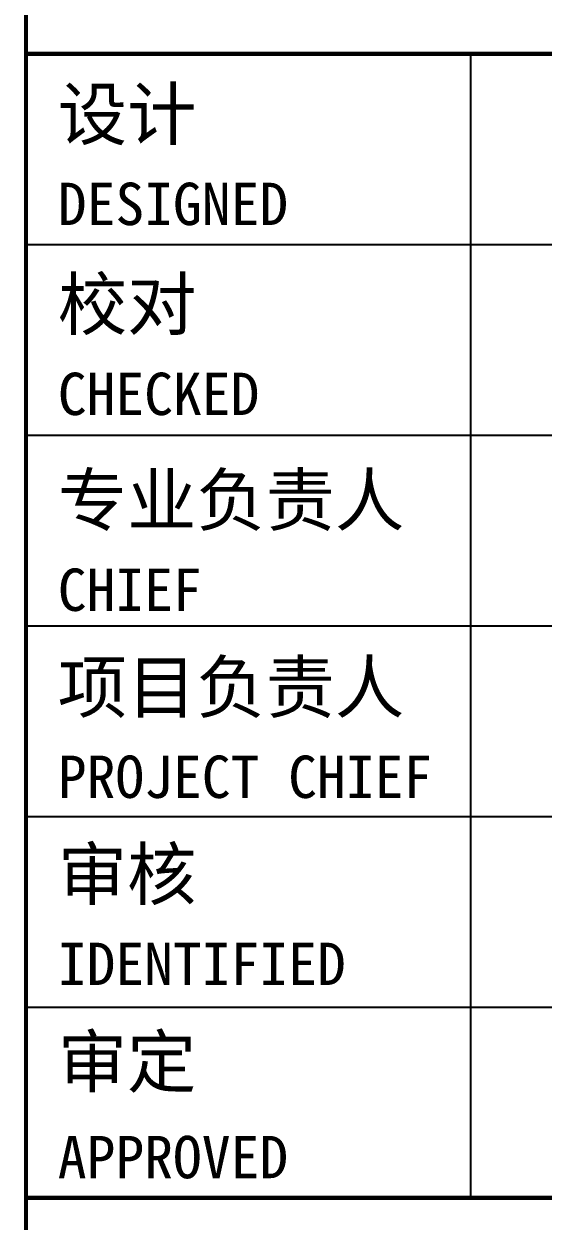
# Model space of a CAD drawing. Extents: x -737978 to 768813, y -372247 to 1140308.
# Drawn here: x -636256 to -633770, y 48016 to 53744 of the extents above; entities that cross this region are included whole.
import ezdxf

# ---------------------------------------------------------------- set-up
doc = ezdxf.new("R2010")
doc.units = 0
doc.header["$LTSCALE"] = 10
doc.header["$MEASUREMENT"] = 0
doc.layers.get('0').update_dxf_attribs({"linetype": 'CONTINUOUS'})
doc.layers.add('8', color=8, linetype='CONTINUOUS')
doc.layers.add('PUB_TITLE', color=4, linetype='CONTINUOUS')
doc.styles.add('-宋体', font='', dxfattribs={"width": 0.8})
doc.styles.get('-宋体').set_extended_font_data('SimSun')

# ---------------------------------------------------------------- blocks, each defined once
blk = doc.blocks.new('TQ1')
at = {"layer": 'PUB_TITLE'}
for p, q in [((-49854.8, -401954.8), (-43854.8, -401954.8)), ((-49854.8, -402854.8), (-43854.8, -402854.8)), ((-49854.8, -403754.8), (-43854.8, -403754.8)), ((-49854.8, -404654.8), (-43854.8, -404654.8)), ((-49854.8, -405554.8), (-43854.8, -405554.8))]:
    blk.add_line(p, q, dxfattribs=at)
at = {"layer": 'PUB_TITLE', "const_width": 20}
for points in [[(-49854.8, -378413.9), (-49854.8, -418454.8)], [(-49854.8, -401054.8), (-43854.8, -401054.8)], [(-49854.8, -406454.8), (-43854.8, -406454.8)]]:
    blk.add_lwpolyline(points, dxfattribs=at)
at = {"layer": 'PUB_TITLE'}
blk.add_lwpolyline([(-47754.8, -401054.8), (-47754.8, -406454.8)], dxfattribs=at)
at = {"layer": 'PUB_TITLE', "style": '-宋体'}
for s, height, p in [('设计', 240, (-49704.8, -401459.1)), ('DESIGNED', 200, (-49704.8, -401862.8)), ('校对', 240, (-49704.8, -402355.9)), ('CHECKED', 200, (-49704.8, -402759.5)), ('专业负责人', 240, (-49704.8, -403280.3)), ('CHIEF', 200, (-49704.8, -403684)), ('项目负责人', 240, (-49704.8, -404163.3)), ('PROJECT CHIEF', 200, (-49704.8, -404566.9)), ('审核', 240, (-49704.8, -405046.2)), ('IDENTIFIED', 200, (-49704.8, -405449.9)), ('审定', 240, (-49704.8, -405931.5)), ('APPROVED', 200, (-49704.8, -406362))]:
    blk.add_text(s, height=height, dxfattribs=at).set_placement(p)

msp = doc.modelspace()

# ---------------------------------------------------------------- linework, layer by layer
at = {"layer": '8'}
msp.add_lwpolyline([(-636246.3, 72943.1), (-636246.3, 35963.6)], dxfattribs=at)

# ---------------------------------------------------------------- block references
at = {"xscale": 1.01360066206343, "yscale": 1.01360066206343, "zscale": 1.01360066206343}
msp.add_blockref('TQ1', (-585713.5, 460109.7), dxfattribs=at)

doc.saveas('drawing.dxf')
